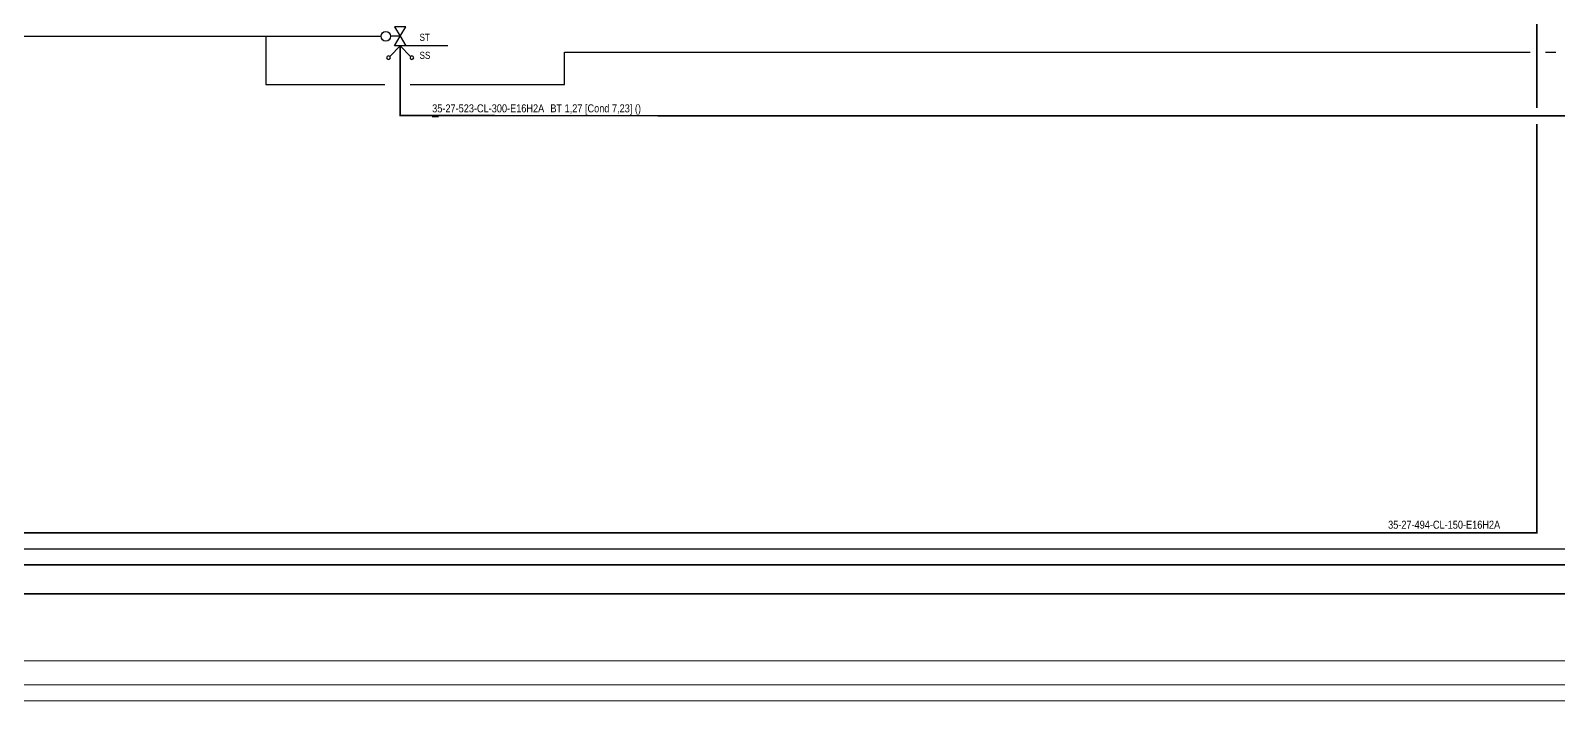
# Model space of a CAD drawing. Header units: millimetres. Extents: x -415 to 12957, y -5 to 599.
# Drawn here: x 6866 to 7343.4, y -0.2 to 209.3 of the extents above; entities that cross this region are included whole.
import ezdxf
from ezdxf.enums import TextEntityAlignment as Align

# ---------------------------------------------------------------- set-up
doc = ezdxf.new("R2010")
doc.units = ezdxf.units.MM
doc.header["$LTSCALE"] = 10
doc.header["$MEASUREMENT"] = 0
doc.linetypes.add('DASHDOT2', pattern=[0.5, 0.25, -0.125, 0, -0.125])
doc.layers.get('0').update_dxf_attribs({"linetype": 'CONTINUOUS'})
for name, color, linetype in [('P-A-SHEET', 3, 'CONTINUOUS'), ('P-COND', 4, 'CONTINUOUS'), ('P-DELIVERY_LIMIT', 1, 'DASHDOT2'), ('P-INSTRU', 7, 'CONTINUOUS'), ('P-LINEPOS', 7, 'CONTINUOUS'), ('P-OTHER', 7, 'CONTINUOUS'), ('P-SYMB', 7, 'CONTINUOUS'), ('P-VENTS', 7, 'CONTINUOUS'), ('P-WATER', 3, 'CONTINUOUS')]:
    doc.layers.add(name, color=color, linetype=linetype)
doc.styles.add('ARIAL', font='ARIALN.TTF')
doc.styles.add('MODESTD', font='ARIALN.TTF')

# ---------------------------------------------------------------- blocks, each defined once
blk = doc.blocks.new('CVO4F60')
at = {"color": 0, "linetype": 'Continuous'}
blk.add_lwpolyline([(-1.5, 4.5, -1), (1.5, 4.5, -1), (-1.5, 4.5)], format="xyb", close=True, dxfattribs=at)
blk.add_lwpolyline([(0, 0), (0, 3)], dxfattribs=at)
at = {"layer": 'P-VENTS', "color": 0, "linetype": 'Continuous'}
for points in [[(-3, -1.8), (-3, 1.8), (0, 0)], [(3, -1.8), (3, 1.8), (0, 0)]]:
    blk.add_lwpolyline(points, close=True, dxfattribs=at)
blk = doc.blocks.new('PPI_1100A')
at = {"color": 0, "linetype": 'ByBlock'}
blk.add_line((0, 0), (2, 0), dxfattribs=at)
blk = doc.blocks.new('P7A1330')
at = {"color": 0, "linetype": 'ByBlock'}
for q in [(-3.25, 3.25), (3.25, 3.25)]:
    blk.add_line((0, 0), q, dxfattribs=at)
for centre, start, end in [((-3.66, 3.66), 90, 270), ((-3.66, 3.66), 270, 90), ((3.66, 3.66), 90, 270), ((3.66, 3.66), 270, 90)]:
    blk.add_arc(centre, 0.575, start, end, dxfattribs=at)

msp = doc.modelspace()

# ---------------------------------------------------------------- linework, layer by layer
at = {"layer": 'P-A-SHEET', "color": 7, "const_width": 0.35}
for points in [[(-410, 0), (12952.06, 0), (12952.06, 594), (-410, 594)], [(-405, 5), (12947.06, 5), (12947.06, 589), (-405, 589)]]:
    msp.add_lwpolyline(points, close=True, dxfattribs=at)
at = {"layer": 'P-COND', "const_width": 0.5}
for points in [[(7336.62, 185.14), (7336.62, 443.48)], [(6459.81, 52.5), (7336.62, 52.5), (7336.62, 180.14)], [(6459.81, 42.5), (9965.01, 42.5)]]:
    msp.add_lwpolyline(points, dxfattribs=at)
at = {"layer": 'P-COND', "linetype": 'Continuous', "const_width": 0.5}
for points in [[(8300.21, 167.5), (8300.21, 182.64), (7231.5, 182.64), (6981.5, 182.74), (6981.5, 204.5)], [(6459.81, 33.39), (9965.01, 33.39)]]:
    msp.add_lwpolyline(points, dxfattribs=at)
at = {"layer": 'P-INSTRU'}
for points in [[(6525.97, 236.89), (6525.97, 207.5), (6975.5, 207.5)], [(6939.54, 207.5), (6939.54, 192.5), (6976.65, 192.5)], [(6984.56, 192.5), (7032.8, 192.5), (7032.8, 202.5)], [(7032.8, 202.5), (7032.8, 202.5), (7032.8, 202.5), (7334.57, 202.5)], [(7339.36, 202.5), (7342.55, 202.5)], [(6459.81, 47.5), (8759.59, 47.5), (8759.59, 117.82)]]:
    msp.add_lwpolyline(points, dxfattribs=at)
at = {"layer": 'P-OTHER'}
msp.add_lwpolyline([(6996.37, 204.53), (6983.19, 204.53)], dxfattribs=at)
at = {"layer": 'P-WATER', "const_width": 0.35}
msp.add_lwpolyline([(6459.81, 12.5), (9965.01, 12.5)], dxfattribs=at)

# ---------------------------------------------------------------- block references
at = {"layer": 'P-LINEPOS', "color": 140}
for p in [(6991.48, 182.5), (7290.18, 52.5)]:
    msp.add_blockref('PPI_1100A', p, dxfattribs=at)
at = {"layer": 'P-SYMB', "rotation": 180}
msp.add_blockref('P7A1330', (6981.5, 204.48), dxfattribs=at)
at = {"layer": 'P-VENTS', "rotation": 90.00000000000001}
msp.add_blockref('CVO4F60', (6981.5, 207.5), dxfattribs=at)

# ---------------------------------------------------------------- texts
at = {"layer": 'P-DELIVERY_LIMIT', "linetype": 'Continuous', "style": 'MODESTD'}
for s, p in [('ST', (6987.54, 206.08)), ('SS', (6987.54, 200.46))]:
    msp.add_text(s, height=2.205, dxfattribs=at).set_placement(p)
at = {"layer": 'P-LINEPOS', "color": 140, "style": 'ARIAL'}
for s, p in [('35-27-523-CL-300-E16H2A', (6991.48, 185)), ('BT 1,27 [Cond 7,23] ()', (7028.4, 185)), ('35-27-494-CL-150-E16H2A', (7290.18, 55))]:
    msp.add_text(s, height=2.5, dxfattribs=at).set_placement(p, align=Align.MIDDLE_LEFT)

doc.saveas('drawing.dxf')
